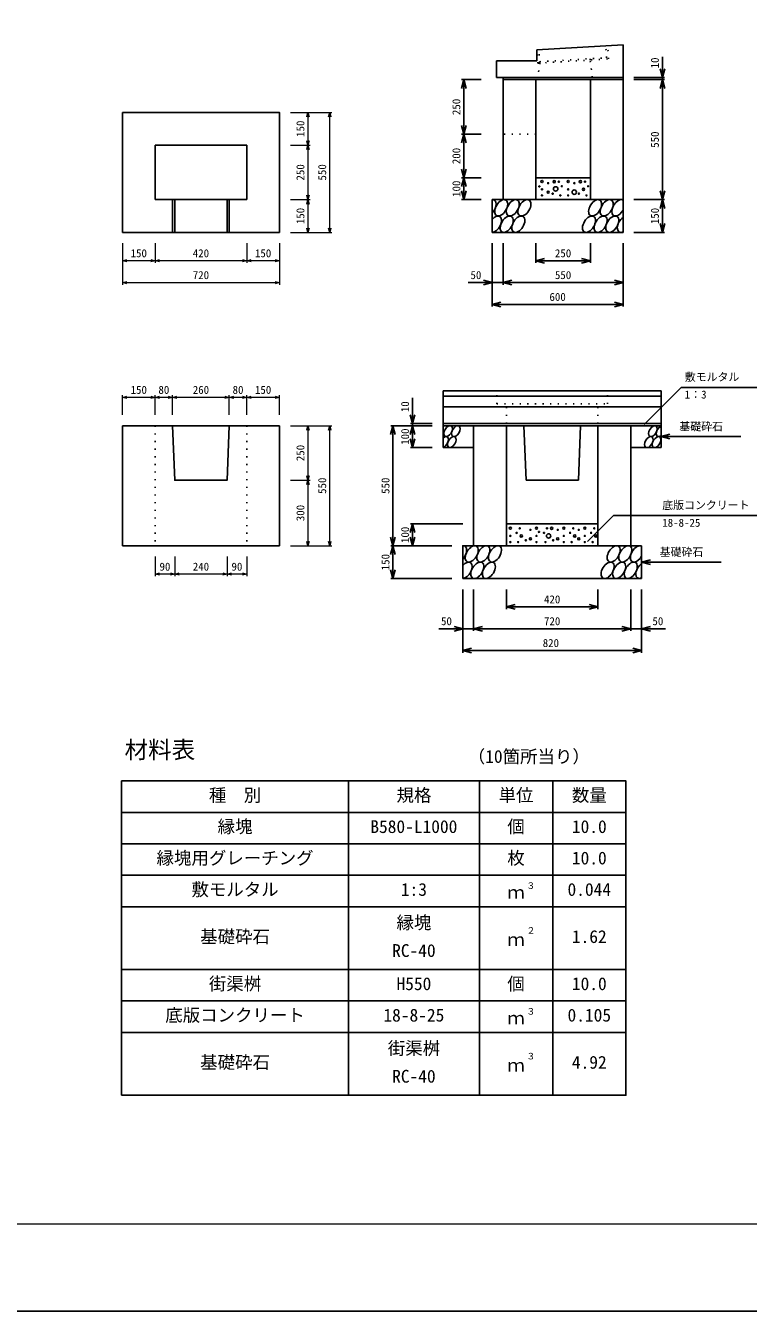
# Model space of a CAD drawing. Units: millimetres, scale not verified. Extents: x -8400 to 8400, y -5940 to 5940.
# Drawn here: x -514 to 2798, y -5940 to -49 of the extents above; entities that cross this region are included whole.
import ezdxf
from ezdxf.enums import TextEntityAlignment as Align

# ---------------------------------------------------------------- set-up
doc = ezdxf.new("R2010")
doc.units = ezdxf.units.MM
doc.header["$LTSCALE"] = 20
doc.linetypes.add('DOTTED', pattern=[1.75, 0.25, -1.5])
for name, color, linetype, lineweight in [('0-0_DIM', 7, 'Continuous', 25), ('0-1_Defpoints', 5, 'Continuous', 25), ('0-2_HATCH', 6, 'Continuous', 25), ('0-3_HYO', 3, 'Continuous', 25), ('0-4_HYO2', 4, 'Continuous', 25), ('0-5_OUTLINE', 3, 'Continuous', 25), ('0-6_OUTLINE2', 4, 'DOTTED', 25), ('0-7_TXT', 7, 'Continuous', 25), ('0-8_WAKU', 3, 'Continuous', 13)]:
    doc.layers.add(name, color=color, linetype=linetype, lineweight=lineweight)
doc.styles.add('ＭＳ ゴシック', font='')
doc.styles.get('ＭＳ ゴシック').set_extended_font_data('MS Gothic')

msp = doc.modelspace()

# ---------------------------------------------------------------- linework, layer by layer
at = {"layer": '0-0_DIM'}
for p, q in [((2404.02, -285.99), (2404.02, -191.24)), ((2274.02, -285.99), (2414.02, -285.99)), ((2274.02, -285.99), (2414.02, -285.99)), ((2404.02, -295.99), (2404.02, -285.99)), ((1574.02, -295.99), (1484.02, -295.99)), ((1494.02, -295.99), (1494.02, -545.99)), ((2274.02, -295.99), (2414.02, -295.99)), ((2404.02, -295.99), (2404.02, -845.99)), ((1574.02, -545.99), (1484.02, -545.99)), ((1494.02, -545.99), (1494.02, -745.99)), ((1574.02, -745.99), (1484.02, -745.99)), ((1494.02, -745.99), (1494.02, -845.99)), ((1574.02, -845.99), (1484.02, -845.99)), ((2274.02, -845.99), (2414.02, -845.99)), ((2404.02, -845.99), (2404.02, -995.99)), ((2274.02, -995.99), (2414.02, -995.99)), ((1624.02, -1045.99), (1624.02, -1335.99)), ((1674.02, -1045.99), (1674.02, -1235.99)), ((1824.02, -1045.99), (1824.02, -1135.99)), ((2074.02, -1045.99), (2074.02, -1135.99)), ((2224.02, -1045.99), (2224.02, -1335.99)), ((2074.02, -1125.99), (1824.02, -1125.99)), ((1513.84, -1225.99), (1624.02, -1225.99)), ((1674.02, -1225.99), (1624.02, -1225.99)), ((1674.02, -1225.99), (2224.02, -1225.99)), ((1624.02, -1325.99), (2224.02, -1325.99)), ((2490.04, -1706.57), (2320.06, -1876.55)), ((2490.04, -1706.57), (2848, -1706.57)), ((1259.02, -1871.99), (1259.02, -1754.76)), ((1349.02, -1881.99), (1159.02, -1881.99)), ((1169.02, -1881.99), (1169.02, -2431.99)), ((1349.02, -1871.99), (1249.02, -1871.99)), ((1259.02, -1881.99), (1259.02, -1871.99)), ((1259.02, -1881.99), (1259.02, -1981.99)), ((2399.02, -1931.99), (2763.78, -1931.99)), ((1349.02, -1981.99), (1249.02, -1981.99)), ((2179.54, -2294.03), (2061.2, -2412.37)), ((2179.54, -2294.03), (2935.73, -2294.03)), ((1489.02, -2331.99), (1249.02, -2331.99)), ((1259.02, -2331.99), (1259.02, -2431.99)), ((1439.02, -2431.99), (1159.02, -2431.99)), ((1169.02, -2431.99), (1169.02, -2581.99)), ((2309.02, -2506.99), (2673.78, -2506.99)), ((1439.02, -2581.99), (1159.02, -2581.99)), ((1489.02, -2631.99), (1489.02, -2921.99)), ((1539.02, -2631.99), (1539.02, -2821.99)), ((1689.02, -2631.99), (1689.02, -2721.99)), ((2109.02, -2631.99), (2109.02, -2721.99)), ((2259.02, -2631.99), (2259.02, -2821.99)), ((2309.02, -2631.99), (2309.02, -2921.99)), ((1689.02, -2711.99), (2109.02, -2711.99)), ((1378.84, -2811.99), (1489.02, -2811.99)), ((1539.02, -2811.99), (1489.02, -2811.99)), ((2259.02, -2811.99), (1539.02, -2811.99)), ((2259.02, -2811.99), (2309.02, -2811.99)), ((2419.19, -2811.99), (2309.02, -2811.99)), ((2309.02, -2911.99), (1489.02, -2911.99))]:
    msp.add_line(p, q, dxfattribs=at)
at = {"layer": '0-0_DIM', "lineweight": 13}
for p, q in [((699.02, -445.99), (789.02, -445.99)), ((699.02, -445.99), (889.02, -445.99)), ((779.02, -445.99), (779.02, -595.99)), ((879.02, -995.99), (879.02, -445.99)), ((699.02, -595.99), (789.02, -595.99)), ((699.02, -595.99), (789.02, -595.99)), ((779.02, -595.99), (779.02, -845.99)), ((699.02, -845.99), (789.02, -845.99)), ((699.02, -845.99), (789.02, -845.99)), ((779.02, -845.99), (779.02, -995.99)), ((699.02, -995.99), (789.02, -995.99)), ((699.02, -995.99), (889.02, -995.99)), ((-70.98, -1045.99), (-70.98, -1135.99)), ((-70.98, -1045.99), (-70.98, -1235.99)), ((79.02, -1045.99), (79.02, -1135.99)), ((79.02, -1045.99), (79.02, -1135.99)), ((499.02, -1045.99), (499.02, -1135.99)), ((499.02, -1045.99), (499.02, -1135.99)), ((649.02, -1045.99), (649.02, -1135.99)), ((649.02, -1045.99), (649.02, -1235.99)), ((79.02, -1125.99), (-70.98, -1125.99)), ((499.02, -1125.99), (79.02, -1125.99)), ((649.02, -1125.99), (499.02, -1125.99)), ((-70.98, -1225.99), (649.02, -1225.99)), ((-70.98, -1831.99), (-70.98, -1741.99)), ((79.02, -1751.99), (-70.98, -1751.99)), ((79.02, -1831.99), (79.02, -1741.99)), ((159.02, -1751.99), (79.02, -1751.99)), ((159.02, -1831.99), (159.02, -1741.99)), ((419.02, -1751.99), (159.02, -1751.99)), ((419.02, -1831.99), (419.02, -1741.99)), ((499.02, -1751.99), (419.02, -1751.99)), ((499.02, -1831.99), (499.02, -1741.99)), ((649.02, -1751.99), (499.02, -1751.99)), ((649.02, -1831.99), (649.02, -1741.99)), ((699.02, -1881.99), (789.02, -1881.99)), ((699.02, -1881.99), (889.02, -1881.99)), ((779.02, -1881.99), (779.02, -2131.99)), ((879.02, -2431.99), (879.02, -1881.99)), ((699.02, -2131.99), (789.02, -2131.99)), ((699.02, -2131.99), (789.02, -2131.99)), ((779.02, -2131.99), (779.02, -2431.99)), ((699.02, -2431.99), (789.02, -2431.99)), ((699.02, -2431.99), (889.02, -2431.99)), ((79.02, -2481.99), (79.02, -2571.99)), ((169.02, -2481.99), (169.02, -2571.99)), ((409.02, -2481.99), (409.02, -2571.99)), ((499.02, -2481.99), (499.02, -2571.99)), ((169.02, -2561.99), (79.02, -2561.99)), ((409.02, -2561.99), (169.02, -2561.99)), ((499.02, -2561.99), (409.02, -2561.99))]:
    msp.add_line(p, q, dxfattribs=at)
at = {"layer": '0-0_DIM'}
for points in [[(2414.73, -245.99), (2404.02, -285.99), (2393.3, -245.99)], [(1504.73, -335.99), (1494.02, -295.99), (1483.3, -335.99)], [(2393.3, -335.99), (2404.02, -295.99), (2414.73, -335.99)], [(1504.73, -505.99), (1494.02, -545.99), (1483.3, -505.99)], [(1504.73, -585.99), (1494.02, -545.99), (1483.3, -585.99)], [(1483.3, -705.99), (1494.02, -745.99), (1504.73, -705.99)], [(1504.73, -785.99), (1494.02, -745.99), (1483.3, -785.99)], [(1483.3, -805.99), (1494.02, -845.99), (1504.73, -805.99)], [(2414.73, -805.99), (2404.02, -845.99), (2393.3, -805.99)], [(2393.3, -885.99), (2404.02, -845.99), (2414.73, -885.99)], [(2414.73, -955.99), (2404.02, -995.99), (2393.3, -955.99)], [(1864.02, -1115.27), (1824.02, -1125.99), (1864.02, -1136.71)], [(2034.02, -1136.71), (2074.02, -1125.99), (2034.02, -1115.27)], [(1584.02, -1215.27), (1624.02, -1225.99), (1584.02, -1236.71)], [(1714.02, -1215.27), (1674.02, -1225.99), (1714.02, -1236.71)], [(2184.02, -1236.71), (2224.02, -1225.99), (2184.02, -1215.27)], [(1664.02, -1315.27), (1624.02, -1325.99), (1664.02, -1336.71)], [(2184.02, -1336.71), (2224.02, -1325.99), (2184.02, -1315.27)], [(1179.73, -1921.99), (1169.02, -1881.99), (1158.3, -1921.99)], [(1248.3, -1831.99), (1259.02, -1871.99), (1269.73, -1831.99)], [(1269.73, -1921.99), (1259.02, -1881.99), (1248.3, -1921.99)], [(1248.3, -1941.99), (1259.02, -1981.99), (1269.73, -1941.99)], [(2439.02, -1921.27), (2399.02, -1931.99), (2439.02, -1942.71)], [(1269.73, -2371.99), (1259.02, -2331.99), (1248.3, -2371.99)], [(1158.3, -2391.99), (1169.02, -2431.99), (1179.73, -2391.99)], [(1248.3, -2391.99), (1259.02, -2431.99), (1269.73, -2391.99)], [(1179.73, -2471.99), (1169.02, -2431.99), (1158.3, -2471.99)], [(2349.02, -2496.27), (2309.02, -2506.99), (2349.02, -2517.71)], [(1158.3, -2541.99), (1169.02, -2581.99), (1179.73, -2541.99)], [(1729.02, -2722.71), (1689.02, -2711.99), (1729.02, -2701.27)], [(2069.02, -2701.27), (2109.02, -2711.99), (2069.02, -2722.71)], [(1449.02, -2801.27), (1489.02, -2811.99), (1449.02, -2822.71)], [(1579.02, -2801.27), (1539.02, -2811.99), (1579.02, -2822.71)], [(2219.02, -2801.27), (2259.02, -2811.99), (2219.02, -2822.71)], [(2349.02, -2801.27), (2309.02, -2811.99), (2349.02, -2822.71)], [(1529.02, -2922.71), (1489.02, -2911.99), (1529.02, -2901.27)], [(2269.02, -2901.27), (2309.02, -2911.99), (2269.02, -2922.71)]]:
    msp.add_lwpolyline(points, dxfattribs=at)
at = {"layer": '0-0_DIM', "lineweight": 13}
for points in [[(773.66, -465.99), (779.02, -445.99), (784.37, -465.99)], [(873.66, -465.99), (879.02, -445.99), (884.37, -465.99)], [(784.37, -575.99), (779.02, -595.99), (773.66, -575.99)], [(773.66, -615.99), (779.02, -595.99), (784.37, -615.99)], [(784.37, -825.99), (779.02, -845.99), (773.66, -825.99)], [(773.66, -865.99), (779.02, -845.99), (784.37, -865.99)], [(784.37, -975.99), (779.02, -995.99), (773.66, -975.99)], [(884.37, -975.99), (879.02, -995.99), (873.66, -975.99)], [(-50.98, -1131.35), (-70.98, -1125.99), (-50.98, -1120.63)], [(59.02, -1120.63), (79.02, -1125.99), (59.02, -1131.35)], [(99.02, -1131.35), (79.02, -1125.99), (99.02, -1120.63)], [(479.02, -1120.63), (499.02, -1125.99), (479.02, -1131.35)], [(519.02, -1131.35), (499.02, -1125.99), (519.02, -1120.63)], [(629.02, -1120.63), (649.02, -1125.99), (629.02, -1131.35)], [(-50.98, -1231.35), (-70.98, -1225.99), (-50.98, -1220.63)], [(629.02, -1220.63), (649.02, -1225.99), (629.02, -1231.35)], [(-50.98, -1757.35), (-70.98, -1751.99), (-50.98, -1746.63)], [(59.02, -1746.63), (79.02, -1751.99), (59.02, -1757.35)], [(99.02, -1757.35), (79.02, -1751.99), (99.02, -1746.63)], [(139.02, -1746.63), (159.02, -1751.99), (139.02, -1757.35)], [(179.02, -1757.35), (159.02, -1751.99), (179.02, -1746.63)], [(399.02, -1746.63), (419.02, -1751.99), (399.02, -1757.35)], [(439.02, -1757.35), (419.02, -1751.99), (439.02, -1746.63)], [(479.02, -1746.63), (499.02, -1751.99), (479.02, -1757.35)], [(519.02, -1757.35), (499.02, -1751.99), (519.02, -1746.63)], [(629.02, -1746.63), (649.02, -1751.99), (629.02, -1757.35)], [(773.66, -1901.99), (779.02, -1881.99), (784.37, -1901.99)], [(873.66, -1901.99), (879.02, -1881.99), (884.37, -1901.99)], [(784.37, -2111.99), (779.02, -2131.99), (773.66, -2111.99)], [(773.66, -2151.99), (779.02, -2131.99), (784.37, -2151.99)], [(784.37, -2411.99), (779.02, -2431.99), (773.66, -2411.99)], [(884.37, -2411.99), (879.02, -2431.99), (873.66, -2411.99)], [(99.02, -2567.35), (79.02, -2561.99), (99.02, -2556.63)], [(149.02, -2556.63), (169.02, -2561.99), (149.02, -2567.35)], [(189.02, -2567.35), (169.02, -2561.99), (189.02, -2556.63)], [(389.02, -2556.63), (409.02, -2561.99), (389.02, -2567.35)], [(429.02, -2567.35), (409.02, -2561.99), (429.02, -2556.63)], [(479.02, -2556.63), (499.02, -2561.99), (479.02, -2567.35)]]:
    msp.add_lwpolyline(points, dxfattribs=at)
at = {"layer": '0-1_Defpoints'}
msp.add_lwpolyline([(-8400, -5940), (8400, -5940), (8400, 5940), (-8400, 5940)], close=True, dxfattribs=at)
at = {"layer": '0-2_HATCH'}
for centre, radius in [((1852.33, -762.67), 5), ((1908.4, -763.54), 5), ((1929.43, -763.54), 2.5), ((1972.33, -762.67), 5), ((2028.4, -763.54), 5), ((2049.43, -763.54), 2.5), ((1839.91, -785.46), 2.5), ((1852.33, -798.56), 2.5), ((1852.33, -826.57), 2.5), ((1880.37, -811.69), 5), ((1880.37, -770.55), 2.5), ((1901.39, -818.7), 2.5), ((1914.94, -796.56), 10), ((1936.44, -826.57), 2.5), ((1943.45, -784.55), 2.5), ((1972.33, -798.56), 2.5), ((1972.33, -826.57), 2.5), ((2000.37, -811.69), 10), ((2000.37, -770.55), 2.5), ((2021.39, -818.7), 2.5), ((2042.42, -798.56), 5), ((2056.44, -826.57), 2.5), ((2063.45, -784.55), 2.5), ((1707.33, -2351.16), 5), ((1750.23, -2352.03), 2.5), ((1827.33, -2351.16), 5), ((1875.45, -2352.03), 2.5), ((1896.48, -2352.03), 5), ((1952.56, -2351.16), 5), ((1995.45, -2352.03), 2.5), ((2048.89, -2351.16), 5), ((2091.79, -2352.03), 2.5), ((1707.33, -2387.05), 2.5), ((1707.33, -2415.06), 2.5), ((1736.21, -2373.04), 2.5), ((1743.22, -2415.06), 2.5), ((1757.24, -2387.05), 5), ((1778.27, -2407.19), 2.5), ((1799.29, -2400.18), 5), ((1799.29, -2359.04), 2.5), ((1827.33, -2387.05), 2.5), ((1827.33, -2415.06), 2.5), ((1838.67, -2368.73), 2.5), ((1861.43, -2373.04), 2.5), ((1868.44, -2415.06), 2.5), ((1882.46, -2387.05), 10), ((1903.49, -2407.19), 2.5), ((1924.52, -2400.18), 5), ((1924.52, -2359.04), 2.5), ((1952.56, -2387.05), 2.5), ((1952.56, -2415.06), 2.5), ((1981.43, -2373.04), 2.5), ((1988.44, -2415.06), 2.5), ((2002.46, -2387.05), 5), ((2020.85, -2400.18), 5), ((2020.85, -2359.04), 2.5), ((2048.89, -2387.05), 2.5), ((2048.89, -2415.06), 2.5), ((2077.77, -2373.04), 2.5), ((2084.78, -2415.06), 2.5), ((2098.8, -2387.05), 5)]:
    msp.add_circle(centre, radius, dxfattribs=at)
for centre, major_axis, start_param, end_param in [((1612.04, -883.49), (21.82, 35.31), 4.3711174, 6.6890199), ((2202.2, -883.49), (21.82, 35.31), 6.2831853, 11.0601374), ((1637.37, -958.49), (21.82, 35.31), 3.4964223, 7.563715), ((2227.52, -958.49), (21.82, 35.31), 0.9351899, 3.8417621), ((2396.02, -1906.99), (14.54, 23.54), 0.6666252, 4.1103269), ((1403.31, -1956.99), (14.54, 23.54), 3.7419964, 7.318141), ((1477.04, -2469.49), (21.82, 35.31), 4.3711174, 6.6890199), ((2287.2, -2469.49), (21.82, 35.31), 6.2831853, 11.0601374), ((1502.37, -2544.49), (21.82, 35.31), 3.4964223, 7.563715), ((2312.52, -2544.49), (21.82, 35.31), 0.9351899, 3.8417621)]:
    msp.add_ellipse(centre, major_axis=major_axis, ratio=0.5792, start_param=start_param, end_param=end_param, dxfattribs=at)
for centre, major_axis in [((1665.26, -883.49), (21.82, 35.31)), ((1718.47, -883.49), (21.82, 35.31)), ((1771.69, -883.49), (21.82, 35.31)), ((2095.77, -883.49), (21.82, 35.31)), ((2148.98, -883.49), (21.82, 35.31)), ((1690.58, -958.49), (21.82, 35.31)), ((1743.8, -958.49), (21.82, 35.31)), ((2067.88, -958.49), (21.82, 35.31)), ((2121.09, -958.49), (21.82, 35.31)), ((2174.31, -958.49), (21.82, 35.31)), ((1421.91, -1906.99), (14.54, 23.54)), ((1457.38, -1906.99), (14.54, 23.54)), ((2360.54, -1906.99), (14.54, 23.54)), ((1438.79, -1956.99), (14.54, 23.54)), ((2341.95, -1956.99), (14.54, 23.54)), ((2377.42, -1956.99), (14.54, 23.54)), ((1530.26, -2469.49), (21.82, 35.31)), ((1583.47, -2469.49), (21.82, 35.31)), ((1636.69, -2469.49), (21.82, 35.31)), ((2180.77, -2469.49), (21.82, 35.31)), ((2233.98, -2469.49), (21.82, 35.31)), ((1555.58, -2544.49), (21.82, 35.31)), ((1608.8, -2544.49), (21.82, 35.31)), ((2152.88, -2544.49), (21.82, 35.31)), ((2206.09, -2544.49), (21.82, 35.31)), ((2259.31, -2544.49), (21.82, 35.31))]:
    msp.add_ellipse(centre, major_axis=major_axis, ratio=0.5792, dxfattribs=at)
at = {"layer": '0-3_HYO'}
for p, q in [((965.34, -3509.89), (965.34, -4949.89)), ((1565.34, -3509.89), (1565.34, -4949.89)), ((1901.34, -3509.89), (1901.34, -4949.89)), ((-74.66, -3653.89), (2237.34, -3653.89))]:
    msp.add_line(p, q, dxfattribs=at)
msp.add_lwpolyline([(-74.66, -4949.89), (2237.34, -4949.89), (2237.34, -3509.89), (-74.66, -3509.89)], close=True, dxfattribs=at)
at = {"layer": '0-4_HYO2'}
for p, q in [((-74.66, -3797.89), (2237.34, -3797.89)), ((-74.66, -3941.89), (2237.34, -3941.89)), ((-74.66, -4085.89), (2237.34, -4085.89)), ((-74.66, -4373.89), (2237.34, -4373.89)), ((-74.66, -4517.89), (2237.34, -4517.89)), ((-74.66, -4661.89), (2237.34, -4661.89))]:
    msp.add_line(p, q, dxfattribs=at)
at = {"layer": '0-5_OUTLINE'}
for p, q in [((1829.02, -159.69), (2224.02, -135.99)), ((1829.02, -159.69), (1829.02, -209.99)), ((2224.02, -285.99), (2224.02, -135.99)), ((1829.02, -209.99), (1644.02, -209.99)), ((2224.02, -285.99), (1674.02, -285.99)), ((1674.02, -285.99), (1674.02, -845.99)), ((2224.02, -285.99), (2224.02, -995.99)), ((2224.02, -295.99), (1674.02, -295.99)), ((1824.02, -295.99), (1824.02, -845.99)), ((2074.02, -295.99), (2074.02, -845.99)), ((-70.98, -445.99), (-70.98, -995.99)), ((79.02, -595.99), (79.02, -845.99)), ((79.02, -595.99), (499.02, -595.99)), ((499.02, -595.99), (499.02, -845.99)), ((2074.02, -745.99), (1824.02, -745.99)), ((79.02, -845.99), (499.02, -845.99)), ((159.02, -845.99), (159.02, -995.99)), ((169.02, -845.99), (169.02, -995.99)), ((409.02, -845.99), (409.02, -995.99)), ((419.02, -845.99), (419.02, -995.99)), ((-70.98, -995.99), (649.02, -995.99)), ((2224.02, -995.99), (1624.02, -995.99)), ((1399.02, -1981.99), (1399.02, -1721.99)), ((1399.02, -1721.99), (2399.02, -1721.99)), ((2399.02, -1745.99), (1399.02, -1745.99)), ((2399.02, -1981.99), (2399.02, -1721.99)), ((2399.02, -1795.99), (1399.02, -1795.99)), ((-70.98, -1881.99), (649.02, -1881.99)), ((-70.98, -1881.99), (-70.98, -2431.99)), ((649.02, -1881.99), (649.02, -2431.99)), ((2399.02, -1871.99), (1399.02, -1871.99)), ((1399.02, -1881.99), (2399.02, -1881.99)), ((1539.02, -1881.99), (1539.02, -2431.99)), ((1689.02, -1881.99), (1689.02, -2431.99)), ((1769.02, -1881.99), (1779.02, -2131.99)), ((2019.02, -2131.99), (2029.02, -1881.99)), ((2109.02, -1881.99), (2109.02, -2431.99)), ((2259.02, -1881.99), (2259.02, -2431.99)), ((1399.02, -1981.99), (1539.02, -1981.99)), ((2399.02, -1981.99), (2259.02, -1981.99)), ((1779.02, -2131.99), (2019.02, -2131.99)), ((1689.02, -2331.99), (2109.02, -2331.99)), ((-70.98, -2431.99), (649.02, -2431.99)), ((2309.02, -2581.99), (2309.02, -2431.99)), ((1489.02, -2581.99), (2309.02, -2581.99))]:
    msp.add_line(p, q, dxfattribs=at)
for points in [[(2224.02, -285.99), (1644.02, -285.99), (1644.02, -209.99)], [(-70.98, -445.99), (649.02, -445.99), (649.02, -995.99)], [(2224.02, -845.99), (1624.02, -845.99), (1624.02, -995.99)], [(159.02, -1881.99), (169.02, -2131.99), (409.02, -2131.99), (419.02, -1881.99)], [(1489.02, -2581.99), (1489.02, -2431.99), (2309.02, -2431.99)]]:
    msp.add_lwpolyline(points, dxfattribs=at)
at = {"layer": '0-6_OUTLINE2'}
for p, q in [((1832.81, -220.57), (1829.16, -159.68)), ((1841.79, -220.03), (1838.14, -159.14)), ((2147.88, -195.66), (2144.59, -140.75)), ((2157.23, -201.11), (2153.57, -140.22)), ((1832.81, -220.57), (2157.23, -201.11)), ((1841.79, -220.03), (1833, -285.45)), ((1841.43, -214.04), (2147.88, -195.66)), ((2073, -206.16), (2072.64, -200.17)), ((2083, -285.45), (2073, -206.16)), ((1824.02, -545.99), (1674.02, -545.99)), ((1645.02, -1781.47), (1645.02, -1721.99)), ((2153.02, -1781.47), (2153.02, -1721.99)), ((1645.02, -1781.47), (2153.02, -1781.47)), ((1689.02, -1871.99), (1689.02, -1781.47)), ((2109.02, -1871.99), (2109.02, -1781.47)), ((79.02, -1881.99), (79.02, -2431.99)), ((499.02, -1881.99), (499.02, -2431.99))]:
    msp.add_line(p, q, dxfattribs=at)
at = {"layer": '0-8_WAKU'}
msp.add_lwpolyline([(-8000, -5540), (8000, -5540), (8000, 5540), (-8000, 5540)], close=True, dxfattribs=at)

# ---------------------------------------------------------------- texts
at = {"layer": '0-0_DIM', "style": 'ＭＳ ゴシック'}
for s, p in [('10', (2399.02, -244.52)), ('250', (1489.02, -458.49)), ('150', (774.02, -558.49)), ('550', (2399.02, -608.49)), ('200', (1489.02, -683.49)), ('250', (774.02, -758.49)), ('550', (874.02, -758.49)), ('100', (1489.02, -833.49)), ('150', (774.02, -958.49)), ('150', (2399.02, -958.49)), ('10', (1254.02, -1819.93)), ('100', (1254.02, -1969.49)), ('250', (774.02, -2044.49)), ('550', (874.02, -2194.49)), ('550', (1164.02, -2194.49)), ('300', (774.02, -2319.49)), ('100', (1254.02, -2419.49)), ('150', (1164.02, -2544.49))]:
    msp.add_text(s, height=36.66, rotation=90, dxfattribs=at).set_placement(p, align=Align.BOTTOM_LEFT)
for s, p in [('150', (-33.48, -1120.99)), ('420', (251.52, -1120.99)), ('150', (536.52, -1120.99)), ('250', (1911.52, -1120.99)), ('720', (251.52, -1220.99)), ('50', (1524.44, -1220.99)), ('550', (1911.52, -1220.99)), ('600', (1886.52, -1320.99)), ('敷モルタル', (2506.78, -1687.84)), ('150', (-33.48, -1746.99)), ('80', (94.02, -1746.99)), ('260', (251.52, -1746.99)), ('80', (434.02, -1746.99)), ('150', (536.52, -1746.99)), ('1：3', (2506.78, -1768.53)), ('基礎砕石', (2481.85, -1914.82)), ('底版コンクリート', (2403.56, -2275.3)), ('18-8-25', (2403.56, -2355.99)), ('基礎砕石', (2391.85, -2489.82)), ('90', (99.02, -2556.99)), ('240', (251.52, -2556.99)), ('90', (429.02, -2556.99)), ('420', (1861.52, -2706.99)), ('50', (1389.44, -2806.99)), ('720', (1861.52, -2806.99)), ('50', (2358.59, -2806.99)), ('820', (1855.57, -2906.99))]:
    msp.add_text(s, height=36.66, dxfattribs=at).set_placement(p, align=Align.BOTTOM_LEFT)
at = {"layer": '0-7_TXT', "style": 'ＭＳ ゴシック'}
for s, height, p in [('材料表', 79.18, (-61.32, -3429.89)), ('（10箇所当り）', 58.65, (1512.01, -3444.56)), ('種\u3000別', 58.65, (325.34, -3621.89)), ('規格', 58.65, (1185.34, -3621.89)), ('単位', 58.65, (1653.34, -3621.89)), ('数量', 58.65, (1989.34, -3621.89)), ('縁塊', 58.65, (365.34, -3765.89)), ('B580-L1000', 58.65, (1065.34, -3765.89)), ('個', 58.65, (1693.34, -3765.89)), ('10.0', 58.65, (1989.34, -3765.89)), ('縁塊用グレーチング', 58.65, (85.34, -3909.89)), ('枚', 58.65, (1693.34, -3909.89)), ('10.0', 58.65, (1989.34, -3909.89)), ('敷モルタル', 58.65, (245.34, -4053.89)), ('1:3', 58.65, (1205.34, -4053.89)), ('ｍ', 58.65, (1693.34, -4067.22)), ('３', 29.33, (1780.73, -4013.4)), ('0.044', 58.65, (1969.34, -4053.89)), ('縁塊', 58.65, (1185.34, -4205.89)), ('２', 29.33, (1780.73, -4218.73)), ('基礎砕石', 58.65, (285.34, -4269.89)), ('ｍ', 58.65, (1693.34, -4283.22)), ('1.62', 58.65, (1989.34, -4269.89)), ('RC-40', 58.65, (1165.34, -4333.89)), ('街渠桝', 58.65, (325.34, -4485.89)), ('H550', 58.65, (1185.34, -4485.89)), ('個', 58.65, (1693.34, -4485.89)), ('10.0', 58.65, (1989.34, -4485.89)), ('底版コンクリート', 58.65, (125.34, -4629.89)), ('18-8-25', 58.65, (1125.34, -4629.89)), ('ｍ', 58.65, (1693.34, -4643.22)), ('３', 29.33, (1780.73, -4589.4)), ('0.105', 58.65, (1969.34, -4629.89)), ('街渠桝', 58.65, (1145.34, -4781.89)), ('基礎砕石', 58.65, (285.34, -4845.89)), ('３', 29.33, (1780.73, -4794.73)), ('4.92', 58.65, (1989.34, -4845.89)), ('ｍ', 58.65, (1693.34, -4859.22)), ('RC-40', 58.65, (1165.34, -4909.89))]:
    msp.add_text(s, height=height, dxfattribs=at).set_placement(p, align=Align.BOTTOM_LEFT)

doc.saveas('drawing.dxf')
